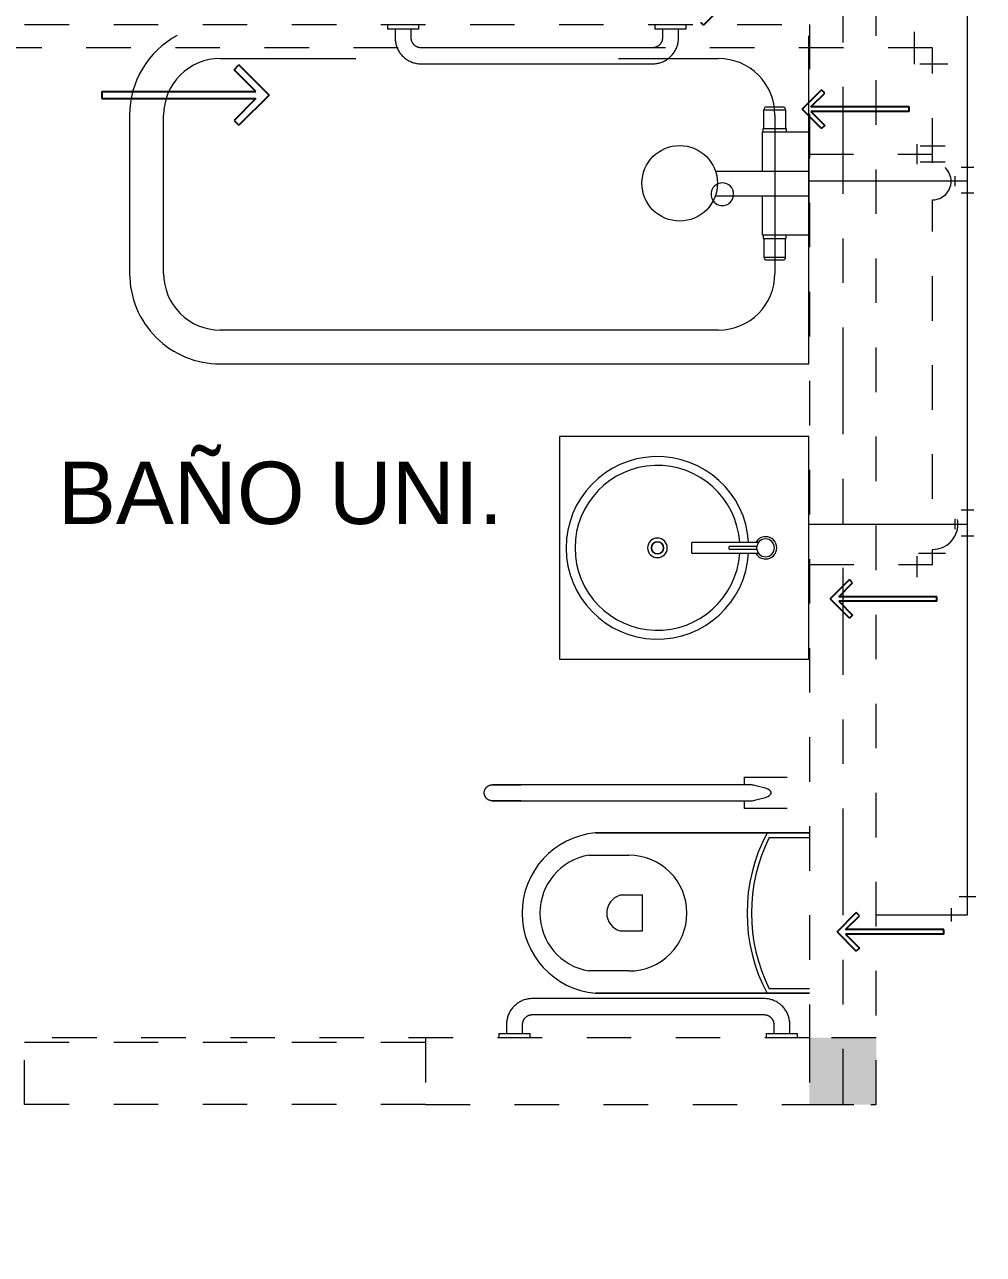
# Model space of a CAD drawing. Header units: millimetres. Extents: x -9559 to 23034, y -7226 to 22400.
# Drawn here: x 253.283 to 255.435, y 48.408 to 51.17 of the extents above; entities that cross this region are included whole.
import ezdxf

# ---------------------------------------------------------------- set-up
doc = ezdxf.new("R2010")
doc.units = ezdxf.units.MM
doc.header["$LTSCALE"] = 0.02
doc.linetypes.add('ACAD_ISO10W100', pattern=[18, 12, -3, 0, -3])
doc.linetypes.add('DASHED2', pattern=[0.375, 0.25, -0.125])
for name, color, linetype, lineweight in [('A-Mueble Baño', 9, 'Continuous', 9), ('A-Mueble cocina 1-lavanderia', 9, 'Continuous', 9), ('I-FURN', 9, 'Continuous', 9), ('IH-AGUA CALIENTE', 12, 'DASHED2', 5), ('IH-AGUA FRIA', 140, 'Continuous', 5), ('S-GRID', 253, 'ACAD_ISO10W100', 5)]:
    doc.layers.add(name, color=color, linetype=linetype, lineweight=lineweight)
doc.layers.add('IH-A.NEGRAS', color=22, linetype='Continuous')
doc.layers.add('IH-PLANO BASE', color=250, linetype='DASHED2', lineweight=5, transparency=0.55)
doc.styles.add('Arial_4', font='arial.ttf', dxfattribs={"height": 0.105})
doc.styles.get("Standard").update_dxf_attribs({"font": 'GOTHIC.TTF'})
doc.dimstyles.get("Standard").update_dxf_attribs({"dimtxt": 0.18, "dimasz": 0.18, "dimexe": 0.18, "dimexo": 0.0625, "dimgap": 0.09, "dimtad": 0, "dimzin": 3, "dimdsep": 46, "dimtxsty": 'Standard', "dimblk": 'ARCHTICK', "dimcen": 0.09, "dimadec": 0, "dimazin": 0, "dimtfac": 1, "dimtofl": 0, "dimtmove": 0, "dimatfit": 3, "dimldrblk": 'ARCHTICK', "dimfxl": 1, "dimtolj": 1, "dimtzin": 0, "dimarcsym": 0})

# ---------------------------------------------------------------- blocks, each defined once
blk = doc.blocks.new('Agarradero - Batiente - Retrete para discapacitados 2D-147508-Nivel 1')
at = {"layer": 'A-Mueble Baño'}
for p, q in [((-0.8738, 0.647), (-0.8738, 0.1324)), ((-0.8378, 0.1324), (-0.8378, 0.647)), ((-0.8734, 0.1464), (-0.8909, 0.1464)), ((-0.8909, 0.1116), (-0.8909, 0.1461)), ((-0.8207, 0.1464), (-0.8382, 0.1464)), ((-0.8207, 0.1461), (-0.8207, 0.1116)), ((-0.8909, 0.05), (-0.8909, 0.1116)), ((-0.8207, 0.1116), (-0.8207, 0.05))]:
    blk.add_line(p, q, dxfattribs=at)
at = {"layer": 'A-Mueble Baño', "flags": 128}
for points in [[(-0.8738, 0.712), (-0.8738, 0.7127), (-0.8737, 0.7134), (-0.8737, 0.7142), (-0.8736, 0.7149), (-0.8734, 0.7156), (-0.8733, 0.7163), (-0.8731, 0.717), (-0.8729, 0.7177), (-0.8726, 0.7183), (-0.8724, 0.719), (-0.8721, 0.7197), (-0.8718, 0.7203), (-0.8714, 0.7209), (-0.871, 0.7216), (-0.8707, 0.7222), (-0.8702, 0.7227), (-0.8698, 0.7233), (-0.8693, 0.7239), (-0.8688, 0.7244), (-0.8683, 0.7249), (-0.8678, 0.7254), (-0.8673, 0.7259), (-0.8667, 0.7263), (-0.8661, 0.7267), (-0.8655, 0.7271), (-0.8649, 0.7275), (-0.8643, 0.7279), (-0.8636, 0.7282), (-0.863, 0.7285), (-0.8623, 0.7288), (-0.8616, 0.729), (-0.861, 0.7292), (-0.8603, 0.7294), (-0.8596, 0.7296), (-0.8589, 0.7297), (-0.8581, 0.7298), (-0.8574, 0.7299), (-0.8567, 0.73), (-0.856, 0.73), (-0.8553, 0.73), (-0.8546, 0.73), (-0.8538, 0.7299), (-0.8531, 0.7298), (-0.8524, 0.7297), (-0.8517, 0.7295), (-0.851, 0.7293), (-0.8503, 0.7291), (-0.8496, 0.7289), (-0.849, 0.7287), (-0.8483, 0.7284), (-0.8477, 0.7281), (-0.847, 0.7277), (-0.8464, 0.7274), (-0.8458, 0.727), (-0.8452, 0.7266), (-0.8446, 0.7261), (-0.8441, 0.7257), (-0.8435, 0.7252), (-0.843, 0.7247), (-0.8425, 0.7242), (-0.842, 0.7236), (-0.8416, 0.7231), (-0.8412, 0.7225), (-0.8408, 0.7219), (-0.8404, 0.7213), (-0.84, 0.7207), (-0.8397, 0.72), (-0.8394, 0.7194), (-0.8391, 0.7187), (-0.8388, 0.718), (-0.8386, 0.7173), (-0.8384, 0.7167), (-0.8382, 0.716), (-0.8381, 0.7152), (-0.838, 0.7145), (-0.8379, 0.7138), (-0.8378, 0.7131), (-0.8378, 0.7124), (-0.8378, 0.712)], [(-0.8738, 0.647), (-0.8738, 0.6496), (-0.8738, 0.6522), (-0.8738, 0.6548), (-0.8738, 0.6574), (-0.8738, 0.6599), (-0.8738, 0.6624), (-0.8738, 0.665), (-0.8738, 0.6674), (-0.8738, 0.6699), (-0.8738, 0.6723), (-0.8738, 0.6747), (-0.8738, 0.677), (-0.8738, 0.6793), (-0.8738, 0.6815), (-0.8738, 0.6837), (-0.8738, 0.6858), (-0.8738, 0.6879), (-0.8738, 0.6899), (-0.8738, 0.6918), (-0.8738, 0.6936), (-0.8738, 0.6954), (-0.8738, 0.6971), (-0.8738, 0.6987), (-0.8738, 0.7002), (-0.8738, 0.7017), (-0.8738, 0.7031), (-0.8738, 0.7043), (-0.8738, 0.7055), (-0.8738, 0.7066), (-0.8738, 0.7076), (-0.8738, 0.7085), (-0.8738, 0.7093), (-0.8738, 0.71), (-0.8738, 0.7106), (-0.8738, 0.7111), (-0.8738, 0.7114), (-0.8738, 0.7117), (-0.8738, 0.7119), (-0.8738, 0.712), (-0.8738, 0.712)], [(-0.8738, 0.712), (-0.8738, 0.7119), (-0.8738, 0.7118), (-0.8738, 0.7115), (-0.8738, 0.7112), (-0.8738, 0.7107), (-0.8738, 0.7101), (-0.8738, 0.7095), (-0.8738, 0.7087), (-0.8738, 0.7078), (-0.8738, 0.7069), (-0.8738, 0.7058), (-0.8738, 0.7047), (-0.8738, 0.7034), (-0.8738, 0.7021), (-0.8738, 0.7006), (-0.8738, 0.6991), (-0.8738, 0.6975), (-0.8738, 0.6959), (-0.8738, 0.6941), (-0.8738, 0.6923), (-0.8738, 0.6904), (-0.8738, 0.6884), (-0.8738, 0.6864), (-0.8738, 0.6843), (-0.8738, 0.6821), (-0.8738, 0.6799), (-0.8738, 0.6776), (-0.8738, 0.6753), (-0.8738, 0.673), (-0.8738, 0.6706), (-0.8738, 0.6681), (-0.8738, 0.6656), (-0.8738, 0.6631), (-0.8738, 0.6606), (-0.8738, 0.658), (-0.8738, 0.6555), (-0.8738, 0.6529), (-0.8738, 0.6503), (-0.8738, 0.6477), (-0.8738, 0.647)], [(-0.8378, 0.647), (-0.8378, 0.6496), (-0.8378, 0.6522), (-0.8378, 0.6548), (-0.8378, 0.6574), (-0.8378, 0.6599), (-0.8378, 0.6624), (-0.8378, 0.665), (-0.8378, 0.6674), (-0.8378, 0.6699), (-0.8378, 0.6723), (-0.8378, 0.6747), (-0.8378, 0.677), (-0.8378, 0.6793), (-0.8378, 0.6815), (-0.8378, 0.6837), (-0.8378, 0.6858), (-0.8378, 0.6879), (-0.8378, 0.6899), (-0.8378, 0.6918), (-0.8378, 0.6936), (-0.8378, 0.6954), (-0.8378, 0.6971), (-0.8378, 0.6987), (-0.8378, 0.7002), (-0.8378, 0.7017), (-0.8378, 0.7031), (-0.8378, 0.7043), (-0.8378, 0.7055), (-0.8378, 0.7066), (-0.8378, 0.7076), (-0.8378, 0.7085), (-0.8378, 0.7093), (-0.8378, 0.71), (-0.8378, 0.7106), (-0.8378, 0.7111), (-0.8378, 0.7114), (-0.8378, 0.7117), (-0.8378, 0.7119), (-0.8378, 0.712), (-0.8378, 0.712)], [(-0.8378, 0.712), (-0.8378, 0.7119), (-0.8378, 0.7118), (-0.8378, 0.7115), (-0.8378, 0.7112), (-0.8378, 0.7107), (-0.8378, 0.7101), (-0.8378, 0.7095), (-0.8378, 0.7087), (-0.8378, 0.7078), (-0.8378, 0.7069), (-0.8378, 0.7058), (-0.8378, 0.7047), (-0.8378, 0.7034), (-0.8378, 0.7021), (-0.8378, 0.7006), (-0.8378, 0.6991), (-0.8378, 0.6975), (-0.8378, 0.6959), (-0.8378, 0.6941), (-0.8378, 0.6923), (-0.8378, 0.6904), (-0.8378, 0.6884), (-0.8378, 0.6864), (-0.8378, 0.6843), (-0.8378, 0.6821), (-0.8378, 0.6799), (-0.8378, 0.6776), (-0.8378, 0.6753), (-0.8378, 0.673), (-0.8378, 0.6706), (-0.8378, 0.6681), (-0.8378, 0.6656), (-0.8378, 0.6631), (-0.8378, 0.6606), (-0.8378, 0.658), (-0.8378, 0.6555), (-0.8378, 0.6529), (-0.8378, 0.6503), (-0.8378, 0.6477), (-0.8378, 0.647)], [(-0.8696, 0.1116), (-0.8679, 0.1046), (-0.866, 0.0986), (-0.8639, 0.0936), (-0.8617, 0.0898), (-0.8594, 0.0872), (-0.857, 0.0859), (-0.8546, 0.0859), (-0.8522, 0.0872), (-0.8499, 0.0898), (-0.8476, 0.0936), (-0.8456, 0.0986), (-0.8437, 0.1046), (-0.842, 0.1116)]]:
    blk.add_lwpolyline(points, dxfattribs=at)
at = {"layer": 'A-Mueble Baño'}
for points in [[(-0.8738, 0.1324), (-0.8738, 0.1309), (-0.8735, 0.1278), (-0.8723, 0.1227), (-0.8709, 0.1173), (-0.87, 0.1135), (-0.8696, 0.1116)], [(-0.842, 0.1116), (-0.8416, 0.1135), (-0.8407, 0.1173), (-0.8393, 0.1227), (-0.8381, 0.1278), (-0.8378, 0.1309), (-0.8378, 0.1324)]]:
    blk.add_open_spline(points, degree=3, dxfattribs=at)
blk = doc.blocks.new('Asidero - Horizontal - Retrete para discapacitados 2D-202228-Nivel 1')
at = {"layer": 'A-Mueble Baño'}
for p, q in [((-1.1908, 0), (-1.1908, -0.01)), ((-1.1208, -0.01), (-1.1208, 0)), ((-0.5908, 0), (-0.5908, -0.01)), ((-0.5208, -0.01), (-0.5208, 0)), ((-1.1558, -0.01), (-1.1908, -0.01)), ((-1.1738, -0.01), (-1.1738, -0.03)), ((-1.1208, -0.01), (-1.1558, -0.01)), ((-1.1378, -0.03), (-1.1378, -0.01)), ((-0.5558, -0.01), (-0.5908, -0.01)), ((-0.5738, -0.01), (-0.5738, -0.03)), ((-0.5208, -0.01), (-0.5558, -0.01)), ((-0.5378, -0.03), (-0.5378, -0.01)), ((-0.5958, -0.052), (-1.1158, -0.052)), ((-1.1158, -0.088), (-0.5958, -0.088))]:
    blk.add_line(p, q, dxfattribs=at)
at = {"layer": 'A-Mueble Baño', "flags": 128}
for points in [[(-1.1738, -0.03), (-1.1737, -0.0323), (-1.1736, -0.0346), (-1.1734, -0.0369), (-1.1731, -0.0392), (-1.1726, -0.0415), (-1.1721, -0.0438), (-1.1715, -0.046), (-1.1709, -0.0482), (-1.1701, -0.0504), (-1.1692, -0.0526), (-1.1683, -0.0547), (-1.1672, -0.0568), (-1.1661, -0.0588), (-1.1649, -0.0608), (-1.1637, -0.0627), (-1.1623, -0.0646), (-1.1609, -0.0665), (-1.1594, -0.0682), (-1.1578, -0.07), (-1.1562, -0.0716), (-1.1545, -0.0732), (-1.1528, -0.0747), (-1.1509, -0.0761), (-1.1491, -0.0775), (-1.1471, -0.0788), (-1.1452, -0.08), (-1.1431, -0.0812), (-1.1411, -0.0822), (-1.139, -0.0832), (-1.1368, -0.0841), (-1.1346, -0.0849), (-1.1324, -0.0856), (-1.1302, -0.0862), (-1.1279, -0.0867), (-1.1257, -0.0872), (-1.1234, -0.0875), (-1.1211, -0.0878), (-1.1187, -0.0879), (-1.1164, -0.088), (-1.1158, -0.088)], [(-1.1158, -0.052), (-1.1167, -0.052), (-1.1176, -0.0519), (-1.1184, -0.0518), (-1.1193, -0.0517), (-1.1202, -0.0516), (-1.121, -0.0514), (-1.1219, -0.0511), (-1.1227, -0.0509), (-1.1235, -0.0506), (-1.1244, -0.0503), (-1.1252, -0.0499), (-1.126, -0.0495), (-1.1267, -0.0491), (-1.1275, -0.0486), (-1.1282, -0.0482), (-1.1289, -0.0476), (-1.1296, -0.0471), (-1.1303, -0.0465), (-1.131, -0.0459), (-1.1316, -0.0453), (-1.1322, -0.0447), (-1.1328, -0.044), (-1.1333, -0.0433), (-1.1338, -0.0426), (-1.1343, -0.0419), (-1.1348, -0.0411), (-1.1352, -0.0404), (-1.1356, -0.0396), (-1.136, -0.0388), (-1.1363, -0.038), (-1.1366, -0.0371), (-1.1369, -0.0363), (-1.1371, -0.0355), (-1.1373, -0.0346), (-1.1375, -0.0337), (-1.1376, -0.0329), (-1.1377, -0.032), (-1.1378, -0.0311), (-1.1378, -0.0302), (-1.1378, -0.03)], [(-0.5738, -0.03), (-0.5738, -0.0309), (-0.5739, -0.0318), (-0.574, -0.0326), (-0.5741, -0.0335), (-0.5742, -0.0344), (-0.5744, -0.0352), (-0.5747, -0.0361), (-0.5749, -0.0369), (-0.5752, -0.0378), (-0.5755, -0.0386), (-0.5759, -0.0394), (-0.5763, -0.0402), (-0.5767, -0.0409), (-0.5772, -0.0417), (-0.5776, -0.0424), (-0.5781, -0.0431), (-0.5787, -0.0438), (-0.5793, -0.0445), (-0.5798, -0.0452), (-0.5805, -0.0458), (-0.5811, -0.0464), (-0.5818, -0.047), (-0.5825, -0.0475), (-0.5832, -0.048), (-0.5839, -0.0485), (-0.5847, -0.049), (-0.5854, -0.0494), (-0.5862, -0.0498), (-0.587, -0.0502), (-0.5878, -0.0505), (-0.5887, -0.0508), (-0.5895, -0.0511), (-0.5903, -0.0513), (-0.5912, -0.0515), (-0.5921, -0.0517), (-0.5929, -0.0518), (-0.5938, -0.0519), (-0.5947, -0.052), (-0.5956, -0.052), (-0.5958, -0.052)], [(-0.5958, -0.088), (-0.5935, -0.088), (-0.5912, -0.0878), (-0.5889, -0.0876), (-0.5866, -0.0873), (-0.5843, -0.0868), (-0.582, -0.0863), (-0.5798, -0.0857), (-0.5776, -0.0851), (-0.5754, -0.0843), (-0.5732, -0.0834), (-0.5711, -0.0825), (-0.569, -0.0814), (-0.567, -0.0803), (-0.565, -0.0791), (-0.563, -0.0779), (-0.5612, -0.0765), (-0.5593, -0.0751), (-0.5576, -0.0736), (-0.5558, -0.072), (-0.5542, -0.0704), (-0.5526, -0.0687), (-0.5511, -0.067), (-0.5497, -0.0651), (-0.5483, -0.0633), (-0.547, -0.0613), (-0.5458, -0.0594), (-0.5446, -0.0573), (-0.5436, -0.0553), (-0.5426, -0.0532), (-0.5417, -0.051), (-0.5409, -0.0488), (-0.5402, -0.0466), (-0.5396, -0.0444), (-0.5391, -0.0421), (-0.5386, -0.0399), (-0.5383, -0.0376), (-0.538, -0.0353), (-0.5379, -0.0329), (-0.5378, -0.0306), (-0.5378, -0.03)]]:
    blk.add_lwpolyline(points, dxfattribs=at)
blk = doc.blocks.new('Lavabo moderno - Estante _2_ - Lavabo moderno - Estante _2_-147512-Nivel 1')
at = {"layer": 'A-Mueble Baño'}
for p, q in [((0.2748, 0), (-0.2252, 0)), ((-0.2252, 0), (-0.2252, -0.56)), ((0.2748, -0.56), (0.2748, 0)), ((0.0128, -0.1123), (0.0128, -0.263)), ((0.0218, -0.1161), (0.0218, -0.1793)), ((0.0278, -0.1793), (0.0278, -0.1161)), ((0.0368, -0.263), (0.0368, -0.1123)), ((0.0278, -0.1793), (0.0218, -0.1793)), ((0.0368, -0.263), (0.0128, -0.263)), ((-0.2252, -0.56), (0.2748, -0.56))]:
    blk.add_line(p, q, dxfattribs=at)
blk.add_circle((0.0248, -0.34), 0.0137, dxfattribs=at)
for centre, radius, start, end in [((0.0248, -0.0973), 0.025, 360, 180), ((0.0248, -0.0973), 0.02, 360, 180), ((0.0248, -0.0973), 0.025, 180, 239.8364), ((0.0248, -0.0973), 0.02, 180, 360), ((0.0248, -0.0973), 0.025, 300.1636, 360), ((0.0248, -0.34), 0.205, 93.5137, 86.7305), ((0.0248, -0.34), 0.185, 93.8341, 86.2159), ((0.0248, -0.34), 0.022, 360, 180), ((0.0248, -0.34), 0.0137, 0, 180), ((0.0248, -0.34), 0.022, 180, 360), ((0.0248, -0.34), 0.0137, 180, 0)]:
    blk.add_arc(centre, radius, start, end, dxfattribs=at)
blk = doc.blocks.new('Asiento de WC_2 con cisterna - Basado en muro - 640 x 360 mm-202229-Nivel 1')
at = {"layer": 'A-Mueble Baño'}
for p, q in [((-0.055, 0.075), (-0.055, 0.555)), ((-0.055, 0.555), (-0.055, 0.17)), ((-0.005, 0.48), (-0.005, 0.57)), ((0.255, 0.57), (0.255, 0.48)), ((0.305, 0.555), (0.305, 0.075)), ((0.305, 0.17), (0.305, 0.555)), ((0.085, 0.5), (0.085, 0.45)), ((0.165, 0.45), (0.165, 0.5)), ((0.085, 0.45), (0.165, 0.45)), ((-0.055, 0.17), (-0.055, 0.075)), ((0.305, 0.075), (0.305, 0.17)), ((-0.045, 0.075), (-0.045, 0.1651)), ((0.295, 0.1651), (0.295, 0.075))]:
    blk.add_line(p, q, dxfattribs=at)
for centre, radius, start, end in [((0.125, 0.5393), 0.1807, 4.9791, 175.0209), ((0.125, 0.5393), 0.1807, 4.9791, 175.0209), ((0.125, 0.5482), 0.1318, 9.5273, 170.4727), ((0.125, 0.4883), 0.0417, 16.2602, 163.7398), ((0.125, 0.48), 0.13, 180, 360), ((0.125, -0.1675), 0.3825, 61.9275, 118.0725), ((0.125, -0.1775), 0.3825, 63.6122, 116.3878)]:
    blk.add_arc(centre, radius, start, end, dxfattribs=at)
blk = doc.blocks.new('Bañera-2D - Longitud 1525 mm-147516-Nivel 1')
at = {"layer": 'A-Mueble Baño'}
for p, q in [((1.3218, 0.762), (0, 0.762)), ((0, 0.762), (0, 0.025)), ((0.2032, 0.6858), (1.3218, 0.6858)), ((0.0762, 0.2032), (0.0762, 0.5588)), ((1.4488, 0.5588), (1.4488, 0.2032)), ((1.525, 0.2032), (1.525, 0.5588)), ((0.4277, 0.0762), (0.2032, 0.0762)), ((1.3218, 0.0762), (1.0169, 0.0762))]:
    blk.add_line(p, q, dxfattribs=at)
for centre, radius, start, end in [((1.3218, 0.5588), 0.2032, 360, 90), ((0.2032, 0.5588), 0.127, 90, 180), ((1.3218, 0.5588), 0.127, 360, 90), ((0.1943, 0.381), 0.0254, 360, 180), ((0.1943, 0.381), 0.0254, 180, 0), ((0.2032, 0.2032), 0.127, 180, 270), ((1.3218, 0.2032), 0.127, 270, 0), ((1.3218, 0.2032), 0.2032, 298.3044, 360)]:
    blk.add_arc(centre, radius, start, end, dxfattribs=at)
blk = doc.blocks.new('Ducha - Ducha-634414-Nivel 2')
at = {"layer": 'A-Mueble cocina 1-lavanderia'}
for p, q in [((-0.0275, 0.21), (-0.0275, 0.0009)), ((0.0275, 0.2098), (0.0275, 0)), ((-0.1717, 0.0973), (-0.1717, 0.0558)), ((-0.1654, 0.1008), (-0.1654, 0.0523)), ((-0.1233, 0.1008), (-0.1654, 0.1008)), ((-0.1233, 0.1024), (-0.1233, 0.0507)), ((-0.116, 0.1024), (-0.1233, 0.1024)), ((-0.116, 0.104), (-0.0275, 0.104)), ((-0.116, 0), (-0.116, 0.104)), ((0.0275, 0.104), (0.1159, 0.104)), ((0.1159, 0.104), (0.1159, 0)), ((0.1159, 0.1024), (0.1232, 0.1024)), ((0.1232, 0.1024), (0.1232, 0.0507)), ((0.1232, 0.1008), (0.1654, 0.1008)), ((0.1654, 0.1008), (0.1654, 0.0523)), ((0.1717, 0.0973), (0.1717, 0.0558)), ((-0.1654, 0.0523), (-0.1233, 0.0523)), ((-0.1233, 0.0507), (-0.116, 0.0507)), ((0.1232, 0.0507), (0.1159, 0.0507)), ((0.1654, 0.0523), (0.1232, 0.0523)), ((0.1159, 0), (-0.116, 0))]:
    blk.add_line(p, q, dxfattribs=at)
blk.add_circle((0.0003, 0.2901), 0.0848, dxfattribs=at)
for centre, radius, start, end in [((-0.1642, 0.0913), 0.00961, 97.1841, 141.1511), ((0.1651, 0.093), 0.0078, 33.3631, 88.3017), ((-0.1655, 0.0595), 0.00721, 210.9009, 270.7639), ((0.164, 0.0621), 0.00986, 277.7745, 320.5608)]:
    blk.add_arc(centre, radius, start, end, dxfattribs=at)
blk = doc.blocks.new('_ArchTick')
at = {"color": 0, "linetype": 'ByBlock', "const_width": 0.15}
blk.add_lwpolyline([(-0.5, -0.5), (0.5, 0.5)], dxfattribs=at)
blk = doc.blocks.new('*D583')
at = {"layer": 'I-FURN', "color": 0, "lineweight": -2, "ltscale": 0.2, "transparency": 16777216}
for p, q in [((261.7202, 57.8335), (260.1503, 40.7816)), ((244.7806, 40.214), (259.5281, 40.214))]:
    blk.add_line(p, q, dxfattribs=at)
for start, end in [(84.7398, 111.3549), (153.385, 180)]:
    blk.add_arc((260.0981, 40.214), 0.75, start, end, dxfattribs=at)
at = {"layer": 'I-FURN', "color": 0, "lineweight": -2, "ltscale": 0.2, "transparency": 16777216, "xscale": 0.18, "yscale": 0.18, "zscale": 0.18}
for p, rotation in [((260.1668, 40.9609), 354.7398387423056), ((259.3481, 40.214), 270.0000000000001)]:
    blk.add_blockref('_ArchTick', p, dxfattribs=dict(at, rotation=rotation))
at = {"layer": 'I-FURN', "color": 0, "ltscale": 0.2, "transparency": 16777216, "insert": (259.5926, 40.7681), "char_height": 0.18, "attachment_point": 5, "rotation": 42.3699}
blk.add_mtext('\\A1;95°', dxfattribs=at)
blk = doc.blocks.new('*D584')
at = {"layer": 'I-FURN', "color": 0, "lineweight": -2, "ltscale": 0.2, "transparency": 16777216}
for p, q in [((244.7806, 57.8342), (261.156, 57.8937)), ((260.2752, 40.2763), (261.6792, 57.3277))]:
    blk.add_line(p, q, dxfattribs=at)
for start, end in [(180.2081, 201.5802), (243.9209, 265.2931)]:
    blk.add_arc((261.726, 57.8958), 0.75, start, end, dxfattribs=at)
at = {"layer": 'I-FURN', "color": 0, "lineweight": -2, "ltscale": 0.2, "transparency": 16777216, "xscale": 0.18, "yscale": 0.18, "zscale": 0.18}
for p, rotation in [((260.976, 57.8931), 90.20805555555597), ((261.6644, 57.1483), 355.2930766759017)]:
    blk.add_blockref('_ArchTick', p, dxfattribs=dict(at, rotation=rotation))
at = {"layer": 'I-FURN', "color": 0, "ltscale": 0.2, "transparency": 16777216, "insert": (261.1752, 57.3867), "char_height": 0.18, "attachment_point": 5, "rotation": 312.7506}
blk.add_mtext('\\A1;85°', dxfattribs=at)
blk = doc.blocks.new('*D585')
at = {"layer": 'I-FURN', "color": 0, "lineweight": -2, "ltscale": 0.2, "transparency": 16777216}
for p, q in [((261.6635, 57.8956), (245.2881, 57.8361)), ((244.7181, 40.2765), (244.7181, 57.264))]:
    blk.add_line(p, q, dxfattribs=at)
for start, end in [(336.1191, 0.2081), (270, 294.089)]:
    blk.add_arc((244.7181, 57.834), 0.75, start, end, dxfattribs=at)
at = {"layer": 'I-FURN', "color": 0, "lineweight": -2, "ltscale": 0.2, "transparency": 16777216, "xscale": 0.18, "yscale": 0.18, "zscale": 0.18}
for p, rotation in [((245.4681, 57.8367), 90.20805555555592), ((244.7181, 57.084), 180.0000000000019)]:
    blk.add_blockref('_ArchTick', p, dxfattribs=dict(at, rotation=rotation))
at = {"layer": 'I-FURN', "color": 0, "ltscale": 0.2, "transparency": 16777216, "insert": (245.2494, 57.3047), "char_height": 0.18, "attachment_point": 5, "rotation": 45.104}
blk.add_mtext('\\A1;90°', dxfattribs=at)
blk = doc.blocks.new('*D586')
at = {"layer": 'I-FURN', "color": 0, "lineweight": -2, "ltscale": 0.2, "transparency": 16777216}
for p, q in [((244.7181, 57.7715), (244.7181, 40.784)), ((260.0356, 40.214), (245.2881, 40.214))]:
    blk.add_line(p, q, dxfattribs=at)
for start, end in [(66.0151, 90), (0, 23.9849)]:
    blk.add_arc((244.7181, 40.214), 0.75, start, end, dxfattribs=at)
at = {"layer": 'I-FURN', "color": 0, "lineweight": -2, "ltscale": 0.2, "transparency": 16777216, "xscale": 0.18, "yscale": 0.18, "zscale": 0.18}
for p, rotation in [((244.7181, 40.964), 180.0000000000017), ((245.4681, 40.214), 270.0000000000002)]:
    blk.add_blockref('_ArchTick', p, dxfattribs=dict(at, rotation=rotation))
at = {"layer": 'I-FURN', "color": 0, "ltscale": 0.2, "transparency": 16777216, "insert": (245.2484, 40.7443), "char_height": 0.18, "attachment_point": 5, "rotation": 315}
blk.add_mtext('\\A1;90°', dxfattribs=at)

msp = doc.modelspace()

# ---------------------------------------------------------------- hatches: boundary and pattern name
at = {"layer": 'IH-PLANO BASE'}
msp.add_hatch(color=256, dxfattribs=at).paths.add_polyline_path([(255.0446, 48.7447), (255.1946, 48.7447), (255.1946, 48.8947), (255.0446, 48.8947), (255.0446, 48.7658)])

# ---------------------------------------------------------------- linework, layer by layer
at = {"layer": 'IH-A.NEGRAS'}
for p, q in [((254.8504, 51.2118), (254.8071, 51.1685)), ((254.8001, 51.1755), (254.8071, 51.1685)), ((253.7529, 51.0683), (253.764, 51.0794)), ((253.8019, 51.0194), (253.7529, 51.0683)), ((253.8319, 51.0115), (253.764, 51.0794)), ((253.4564, 51.0194), (253.8019, 51.0194)), ((253.4564, 51.0194), (253.4564, 51.0037)), ((253.4564, 51.0037), (253.8019, 51.0037)), ((253.8019, 51.0037), (253.7529, 50.9547)), ((253.8319, 51.0115), (253.764, 50.9437)), ((255.0287, 50.9797), (255.072, 51.023)), ((255.0478, 50.9847), (255.079, 51.016)), ((255.079, 51.016), (255.072, 51.023)), ((255.0287, 50.9797), (255.072, 50.9364)), ((255.2683, 50.9847), (255.0478, 50.9847)), ((255.2683, 50.9747), (255.0478, 50.9747)), ((255.0478, 50.9747), (255.079, 50.9435)), ((255.2683, 50.9747), (255.2683, 50.9847)), ((253.7529, 50.9547), (253.764, 50.9437)), ((255.079, 50.9435), (255.072, 50.9364)), ((255.0913, 49.8801), (255.1346, 49.9234)), ((255.1104, 49.8851), (255.1417, 49.9163)), ((255.1417, 49.9163), (255.1346, 49.9234)), ((255.0913, 49.8801), (255.1346, 49.8367)), ((255.3309, 49.8851), (255.1104, 49.8851)), ((255.3309, 49.8751), (255.1104, 49.8751)), ((255.1104, 49.8751), (255.1417, 49.8438)), ((255.3309, 49.8751), (255.3309, 49.8851)), ((255.1417, 49.8438), (255.1346, 49.8367)), ((255.1067, 49.1325), (255.15, 49.1758)), ((255.1258, 49.1375), (255.1571, 49.1688)), ((255.1571, 49.1688), (255.15, 49.1758)), ((255.1067, 49.1325), (255.15, 49.0892)), ((255.3463, 49.1375), (255.1258, 49.1375)), ((255.3463, 49.1275), (255.1258, 49.1275)), ((255.1258, 49.1275), (255.1571, 49.0963)), ((255.3463, 49.1275), (255.3463, 49.1375)), ((255.1571, 49.0963), (255.15, 49.0892))]:
    msp.add_line(p, q, dxfattribs=at)
at = {"layer": 'IH-AGUA CALIENTE'}
for p, q in [((255.2805, 51.0812), (255.2805, 51.1532)), ((255.3212, 51.1172), (248.8787, 51.1172)), ((255.3212, 50.8596), (255.3212, 51.1172)), ((255.2929, 51.0818), (255.3555, 51.0818)), ((255.2862, 50.9015), (255.2862, 50.8565)), ((255.2932, 50.8978), (255.3493, 50.8978)), ((255.0435, 50.8786), (255.3212, 50.8786)), ((255.2932, 50.8612), (255.3493, 50.8612)), ((255.3212, 50.1049), (255.3212, 50.7763)), ((255.2896, 49.9828), (255.3501, 49.9828)), ((255.3212, 49.9696), (255.3212, 49.9913)), ((255.0446, 49.9572), (255.3212, 49.9572)), ((255.2859, 49.9762), (255.2859, 49.929)), ((255.3212, 49.9572), (255.3212, 49.9696))]:
    msp.add_line(p, q, dxfattribs=at)
for centre, radius in [((255.3212, 50.8179), 0.0416), ((255.3212, 50.0481), 0.0568)]:
    msp.add_arc(centre, radius, 270, 90, dxfattribs=at)
at = {"layer": 'IH-AGUA FRIA'}
for p, q in [((255.3854, 50.8499), (255.4141, 50.8499)), ((255.3711, 50.8297), (255.3711, 50.8066)), ((255.3854, 50.7917), (255.4141, 50.7917)), ((255.3854, 50.08), (255.4141, 50.08)), ((255.0446, 50.0481), (255.3997, 50.0481)), ((255.3711, 50.0598), (255.3711, 50.0368)), ((255.3854, 50.0219), (255.4141, 50.0219)), ((255.3812, 49.2118), (255.4183, 49.2118)), ((255.3628, 49.1858), (255.3628, 49.156))]:
    msp.add_line(p, q, dxfattribs=at)
for points in [[(255.3997, 50.8179), (255.3997, 51.2738), (248.4068, 51.2738)], [(255.1946, 49.1706), (255.3997, 49.1706), (255.3997, 49.9849), (255.3997, 50.8179), (255.0446, 50.8179)]]:
    msp.add_lwpolyline(points, dxfattribs=at)
at = {"layer": 'IH-PLANO BASE'}
for p, q in [((255.1946, 51.1697), (255.1946, 52.2697)), ((253.2827, 51.1697), (255.0446, 51.1697)), ((255.0446, 51.1697), (255.0446, 48.8947)), ((255.1946, 48.7447), (255.1946, 51.1697)), ((253.2827, 48.8847), (254.1827, 48.8847)), ((253.2827, 48.7447), (253.2827, 48.8847)), ((255.0446, 48.8947), (253.2831, 48.8947)), ((254.1827, 48.8947), (254.1827, 48.7447)), ((255.1946, 48.8947), (255.0446, 48.8947)), ((255.0446, 48.8947), (255.0446, 48.7447)), ((255.1946, 48.7447), (255.1946, 48.8947)), ((254.1827, 48.7447), (253.2827, 48.7447)), ((254.1827, 48.7447), (255.1946, 48.7447)), ((255.0446, 48.7447), (255.1946, 48.7447))]:
    msp.add_line(p, q, dxfattribs=at)
at = {"layer": 'S-GRID'}
msp.add_line((255.1196, 54.2697), (255.1196, 48.7447), dxfattribs=at)

# ---------------------------------------------------------------- block references
at = {"layer": 'IH-PLANO BASE'}
msp.add_blockref('Asidero - Horizontal - Retrete para discapacitados 2D-202228-Nivel 1', (255.2885, 51.1697), dxfattribs=at)
for name, p, rotation in [('Bañera-2D - Longitud 1525 mm-147516-Nivel 1', (255.0435, 51.1697), 180), ('Ducha - Ducha-634414-Nivel 2', (255.0435, 50.813), 89.9999999999999), ('Lavabo moderno - Estante _2_ - Lavabo moderno - Estante _2_-147512-Nivel 1', (255.0435, 50.0196), 269.9999999999994), ('Agarradero - Batiente - Retrete para discapacitados 2D-147508-Nivel 1', (255.0446, 50.3005), 89.99999999999955), ('Asiento de WC_2 con cisterna - Basado en muro - 640 x 360 mm-202229-Nivel 1', (255.1196, 49.0497), 89.99999999999991), ('Asidero - Horizontal - Retrete para discapacitados 2D-202228-Nivel 1', (253.8269, 48.8947), 180)]:
    msp.add_blockref(name, p, dxfattribs=dict(at, rotation=rotation))

# ---------------------------------------------------------------- texts
at = {"layer": 'IH-PLANO BASE', "insert": (253.3572, 50.1883), "char_height": 0.14, "width": 1.014147, "attachment_point": 1, "style": 'Arial_4', "bg_fill": 3, "box_fill_scale": 1.25, "bg_fill_color": 256, "bg_fill_true_color": 13158600, "bg_fill_transparency": 0}
msp.add_mtext('BAÑO UNI.', dxfattribs=at)

# ---------------------------------------------------------------- next in the draw order: dimensions: what is measured, and where the dimension line sits
at = {"layer": 'I-FURN', "ltscale": 0.2}
for base, center, p1, p2, picture, middle in [((261.0673, 57.5371), (261.726, 57.8958), (260.2701, 40.214), (244.7181, 57.834), '*D584', (261.1752, 57.3867)), ((245.0939, 57.185), (244.7181, 57.834), (261.726, 57.8958), (244.7181, 40.214), '*D585', (245.2494, 57.3047)), ((259.7635, 40.8853), (260.0981, 40.214), (244.7181, 40.214), (261.726, 57.8958), '*D583', (259.5926, 40.7681)), ((245.3676, 40.589), (244.7181, 40.214), (244.7181, 57.834), (260.0981, 40.214), '*D586', (245.2484, 40.7443))]:
    dim = msp.add_angular_dim_3p(base=base, center=center, p1=p1, p2=p2, dimstyle='Standard', dxfattribs=at)
    dim.commit()
    dim.dimension.update_dxf_attribs({"geometry": picture, "text_midpoint": middle})

doc.saveas('drawing.dxf')
